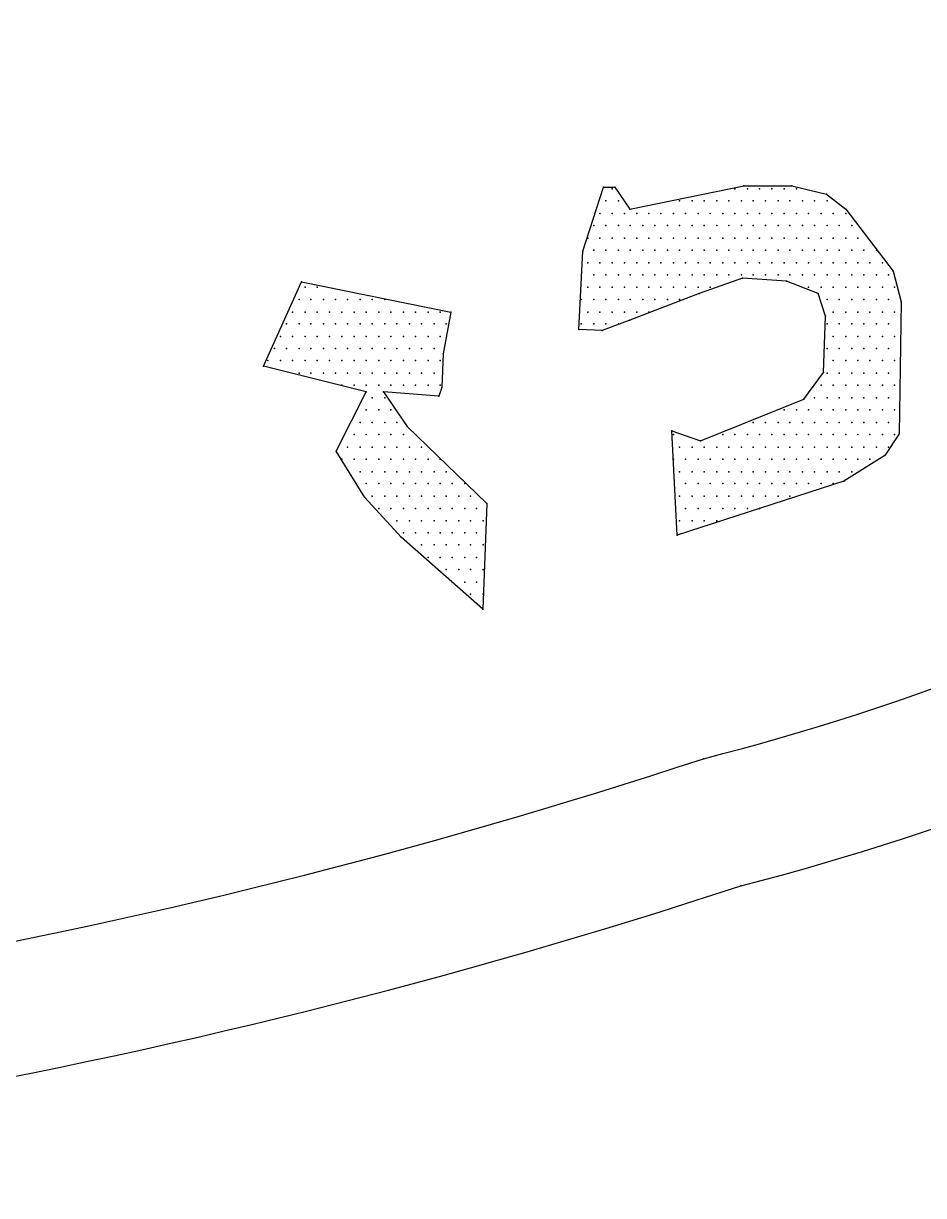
# Model space of a CAD drawing. Extents: x 180421 to 182279, y 668879 to 669787.
# Drawn here: x 180612.69 to 180620.6, y 669594.33 to 669604.64 of the extents above; entities that cross this region are included whole.
import ezdxf

# ---------------------------------------------------------------- set-up
doc = ezdxf.new("R2010")
doc.units = 0
doc.header["$LTSCALE"] = 2.5
doc.header["$MEASUREMENT"] = 0
doc.layers.get('0').update_dxf_attribs({"linetype": 'CONTINUOUS'})
doc.layers.add('KOTERET', color=1, linetype='CONTINUOUS')

# ---------------------------------------------------------------- blocks, each defined once
blk = doc.blocks.new('elipsa')
at = {"layer": 'KOTERET', "color": 1, "linetype": 'Continuous'}
for points in [[(20.368, 15.482, 0.06433), (7.627, 18.997, 0.055067), (-3.695, 19.335, 0.081051), (-17.07, 16.585, 0.05642), (-25.541, 12.204, 0.170965), (-32.054, 4.609, 0.076819), (-33.047, 0.117, 0.118306), (-31.458, -6.729, 0.129737), (-26.38, -12.498, 0.070189), (-16.442, -17.734, 0.047922), (-8.989, -19.629, 0.049022), (1.678, -20.394, 0.072792), (17.281, -17.691, 0.1248), (27.531, -12.086, 0.103709), (33.163, -4.121, 0.036886), (33.574, -2.374, 0.106536), (33.289, 2.751, 0.106243), (28.222, 10.489, 0.106919), (20.368, 15.482)], [(-8.799, -18.483, 0.049045), (1.647, -19.233, 0.072972), (16.953, -16.573, 0.125195), (26.739, -11.236, 0.103069), (32.075, -3.715, 0.035565), (32.429, -2.19, 0.105225), (32.186, 2.392, 0.105504), (27.409, 9.665, 0.107235), (19.946, 14.405, 0.064474), (7.463, 17.846, 0.055181), (-3.626, 18.179, 0.081162), (-16.653, 15.503, 0.05669), (-24.929, 11.217, 0.171614), (-30.972, 4.192, 0.076301), (-31.885, 0.075, 0.117637), (-30.418, -6.206, 0.130118), (-25.715, -11.542, 0.070334), (-16.046, -16.641, 0.047983), (-8.799, -18.483)]]:
    blk.add_lwpolyline(points, format="xyb", dxfattribs=at)
at = {"layer": 'KOTERET', "color": 2, "linetype": 'Continuous'}
for points in [[(16.304, -11.743), (17.307, -11.537)], [(17.307, -11.537), (17.729, -11.537)], [(17.729, -11.537), (18.035, -11.611)], [(15.892, -12.112), (16.072, -11.548)], [(16.072, -11.548), (16.172, -11.548)], [(16.151, -11.564), (16.151, -11.564)], [(16.172, -11.548), (16.304, -11.743)], [(17.228, -11.564), (17.228, -11.564)], [(17.339, -11.564), (17.339, -11.564)], [(17.444, -11.564), (17.444, -11.564)], [(17.555, -11.564), (17.555, -11.564)], [(17.661, -11.564), (17.661, -11.564)], [(17.771, -11.564), (17.771, -11.564)], [(18.035, -11.611), (18.204, -11.743)], [(16.093, -11.669), (16.093, -11.669)], [(16.204, -11.669), (16.204, -11.669)], [(16.742, -11.669), (16.742, -11.669)], [(16.853, -11.669), (16.853, -11.669)], [(16.959, -11.669), (16.959, -11.669)], [(17.069, -11.669), (17.069, -11.669)], [(17.175, -11.669), (17.175, -11.669)], [(17.286, -11.669), (17.286, -11.669)], [(17.391, -11.669), (17.391, -11.669)], [(17.497, -11.669), (17.497, -11.669)], [(17.608, -11.669), (17.608, -11.669)], [(17.713, -11.669), (17.713, -11.669)], [(17.824, -11.669), (17.824, -11.669)], [(17.93, -11.669), (17.93, -11.669)], [(18.041, -11.669), (18.041, -11.669)], [(18.204, -11.743), (18.621, -12.287)], [(16.04, -11.78), (16.04, -11.78)], [(16.151, -11.78), (16.151, -11.78)], [(16.257, -11.78), (16.257, -11.78)], [(16.367, -11.78), (16.367, -11.78)], [(16.473, -11.78), (16.473, -11.78)], [(16.579, -11.78), (16.579, -11.78)], [(16.689, -11.78), (16.689, -11.78)], [(16.795, -11.78), (16.795, -11.78)], [(16.906, -11.78), (16.906, -11.78)], [(17.011, -11.78), (17.011, -11.78)], [(17.122, -11.78), (17.122, -11.78)], [(17.228, -11.78), (17.228, -11.78)], [(17.339, -11.78), (17.339, -11.78)], [(17.444, -11.78), (17.444, -11.78)], [(17.555, -11.78), (17.555, -11.78)], [(17.661, -11.78), (17.661, -11.78)], [(17.771, -11.78), (17.771, -11.78)], [(17.877, -11.78), (17.877, -11.78)], [(17.988, -11.78), (17.988, -11.78)], [(18.093, -11.78), (18.093, -11.78)], [(18.204, -11.78), (18.204, -11.78)], [(15.987, -11.886), (15.987, -11.886)], [(16.093, -11.886), (16.093, -11.886)], [(16.204, -11.886), (16.204, -11.886)], [(16.309, -11.886), (16.309, -11.886)], [(16.42, -11.886), (16.42, -11.886)], [(16.526, -11.886), (16.526, -11.886)], [(16.637, -11.886), (16.637, -11.886)], [(16.742, -11.886), (16.742, -11.886)], [(16.853, -11.886), (16.853, -11.886)], [(16.959, -11.886), (16.959, -11.886)], [(17.069, -11.886), (17.069, -11.886)], [(17.175, -11.886), (17.175, -11.886)], [(17.286, -11.886), (17.286, -11.886)], [(17.391, -11.886), (17.391, -11.886)], [(17.497, -11.886), (17.497, -11.886)], [(17.608, -11.886), (17.608, -11.886)], [(17.713, -11.886), (17.713, -11.886)], [(17.824, -11.886), (17.824, -11.886)], [(17.93, -11.886), (17.93, -11.886)], [(18.041, -11.886), (18.041, -11.886)], [(18.146, -11.886), (18.146, -11.886)], [(18.257, -11.886), (18.257, -11.886)], [(15.935, -11.996), (15.935, -11.996)], [(16.04, -11.996), (16.04, -11.996)], [(16.151, -11.996), (16.151, -11.996)], [(16.257, -11.996), (16.257, -11.996)], [(16.367, -11.996), (16.367, -11.996)], [(16.473, -11.996), (16.473, -11.996)], [(16.579, -11.996), (16.579, -11.996)], [(16.689, -11.996), (16.689, -11.996)], [(16.795, -11.996), (16.795, -11.996)], [(16.906, -11.996), (16.906, -11.996)], [(17.011, -11.996), (17.011, -11.996)], [(17.122, -11.996), (17.122, -11.996)], [(17.228, -11.996), (17.228, -11.996)], [(17.339, -11.996), (17.339, -11.996)], [(17.444, -11.996), (17.444, -11.996)], [(17.555, -11.996), (17.555, -11.996)], [(17.661, -11.996), (17.661, -11.996)], [(17.771, -11.996), (17.771, -11.996)], [(17.877, -11.996), (17.877, -11.996)], [(17.988, -11.996), (17.988, -11.996)], [(18.093, -11.996), (18.093, -11.996)], [(18.204, -11.996), (18.204, -11.996)], [(18.31, -11.996), (18.31, -11.996)], [(15.856, -12.799), (15.892, -12.112)], [(15.987, -12.102), (15.987, -12.102)], [(16.093, -12.102), (16.093, -12.102)], [(16.204, -12.102), (16.204, -12.102)], [(16.309, -12.102), (16.309, -12.102)], [(16.42, -12.102), (16.42, -12.102)], [(16.526, -12.102), (16.526, -12.102)], [(16.637, -12.102), (16.637, -12.102)], [(16.742, -12.102), (16.742, -12.102)], [(16.853, -12.102), (16.853, -12.102)], [(16.959, -12.102), (16.959, -12.102)], [(17.069, -12.102), (17.069, -12.102)], [(17.175, -12.102), (17.175, -12.102)], [(17.286, -12.102), (17.286, -12.102)], [(17.391, -12.102), (17.391, -12.102)], [(17.497, -12.102), (17.497, -12.102)], [(17.608, -12.102), (17.608, -12.102)], [(17.713, -12.102), (17.713, -12.102)], [(17.824, -12.102), (17.824, -12.102)], [(17.93, -12.102), (17.93, -12.102)], [(18.041, -12.102), (18.041, -12.102)], [(18.146, -12.102), (18.146, -12.102)], [(18.257, -12.102), (18.257, -12.102)], [(18.363, -12.102), (18.363, -12.102)], [(18.473, -12.102), (18.473, -12.102)], [(15.935, -12.213), (15.935, -12.213)], [(16.04, -12.213), (16.04, -12.213)], [(16.151, -12.213), (16.151, -12.213)], [(16.257, -12.213), (16.257, -12.213)], [(16.367, -12.213), (16.367, -12.213)], [(16.473, -12.213), (16.473, -12.213)], [(16.579, -12.213), (16.579, -12.213)], [(16.689, -12.213), (16.689, -12.213)], [(16.795, -12.213), (16.795, -12.213)], [(16.906, -12.213), (16.906, -12.213)], [(17.011, -12.213), (17.011, -12.213)], [(17.122, -12.213), (17.122, -12.213)], [(17.228, -12.213), (17.228, -12.213)], [(17.339, -12.213), (17.339, -12.213)], [(17.444, -12.213), (17.444, -12.213)], [(17.555, -12.213), (17.555, -12.213)], [(17.661, -12.213), (17.661, -12.213)], [(17.771, -12.213), (17.771, -12.213)], [(17.877, -12.213), (17.877, -12.213)], [(17.988, -12.213), (17.988, -12.213)], [(18.093, -12.213), (18.093, -12.213)], [(18.204, -12.213), (18.204, -12.213)], [(18.31, -12.213), (18.31, -12.213)], [(18.415, -12.213), (18.415, -12.213)], [(18.526, -12.213), (18.526, -12.213)], [(15.987, -12.318), (15.987, -12.318)], [(16.093, -12.318), (16.093, -12.318)], [(16.204, -12.318), (16.204, -12.318)], [(16.309, -12.318), (16.309, -12.318)], [(16.42, -12.318), (16.42, -12.318)], [(16.526, -12.318), (16.526, -12.318)], [(16.637, -12.318), (16.637, -12.318)], [(16.742, -12.318), (16.742, -12.318)], [(16.853, -12.318), (16.853, -12.318)], [(17.296, -12.35), (16.916, -12.482)], [(16.959, -12.318), (16.959, -12.318)], [(17.069, -12.318), (17.069, -12.318)], [(17.175, -12.318), (17.175, -12.318)], [(17.286, -12.318), (17.286, -12.318)], [(17.682, -12.376), (17.296, -12.35)], [(17.391, -12.318), (17.391, -12.318)], [(17.497, -12.318), (17.497, -12.318)], [(17.608, -12.318), (17.608, -12.318)], [(17.713, -12.318), (17.713, -12.318)], [(17.824, -12.318), (17.824, -12.318)], [(17.93, -12.318), (17.93, -12.318)], [(18.041, -12.318), (18.041, -12.318)], [(18.146, -12.318), (18.146, -12.318)], [(18.257, -12.318), (18.257, -12.318)], [(18.363, -12.318), (18.363, -12.318)], [(18.473, -12.318), (18.473, -12.318)], [(18.579, -12.318), (18.579, -12.318)], [(18.621, -12.287), (18.69, -12.556)], [(13.084, -13.121), (13.417, -12.382)], [(13.417, -12.382), (14.731, -12.646)], [(13.449, -12.429), (13.449, -12.429)], [(13.554, -12.429), (13.554, -12.429)], [(15.935, -12.429), (15.935, -12.429)], [(16.04, -12.429), (16.04, -12.429)], [(16.151, -12.429), (16.151, -12.429)], [(16.257, -12.429), (16.257, -12.429)], [(16.367, -12.429), (16.367, -12.429)], [(16.473, -12.429), (16.473, -12.429)], [(16.579, -12.429), (16.579, -12.429)], [(16.689, -12.429), (16.689, -12.429)], [(16.795, -12.429), (16.795, -12.429)], [(16.906, -12.429), (16.906, -12.429)], [(17.011, -12.429), (17.011, -12.429)], [(17.961, -12.482), (17.682, -12.376)], [(17.877, -12.429), (17.877, -12.429)], [(17.988, -12.429), (17.988, -12.429)], [(18.093, -12.429), (18.093, -12.429)], [(18.204, -12.429), (18.204, -12.429)], [(18.31, -12.429), (18.31, -12.429)], [(18.415, -12.429), (18.415, -12.429)], [(18.526, -12.429), (18.526, -12.429)], [(18.632, -12.429), (18.632, -12.429)], [(13.396, -12.535), (13.396, -12.535)], [(13.501, -12.535), (13.501, -12.535)], [(13.612, -12.535), (13.612, -12.535)], [(13.718, -12.535), (13.718, -12.535)], [(13.823, -12.535), (13.823, -12.535)], [(13.934, -12.535), (13.934, -12.535)], [(14.04, -12.535), (14.04, -12.535)], [(14.151, -12.535), (14.151, -12.535)], [(15.877, -12.535), (15.877, -12.535)], [(15.987, -12.535), (15.987, -12.535)], [(16.093, -12.535), (16.093, -12.535)], [(16.204, -12.535), (16.204, -12.535)], [(16.916, -12.482), (16.304, -12.719)], [(16.309, -12.535), (16.309, -12.535)], [(16.42, -12.535), (16.42, -12.535)], [(16.526, -12.535), (16.526, -12.535)], [(16.637, -12.535), (16.637, -12.535)], [(16.742, -12.535), (16.742, -12.535)], [(18.025, -12.683), (17.961, -12.482)], [(18.041, -12.535), (18.041, -12.535)], [(18.146, -12.535), (18.146, -12.535)], [(18.257, -12.535), (18.257, -12.535)], [(18.363, -12.535), (18.363, -12.535)], [(18.473, -12.535), (18.473, -12.535)], [(18.579, -12.535), (18.579, -12.535)], [(18.69, -12.556), (18.674, -13.717)], [(13.338, -12.646), (13.338, -12.646)], [(13.449, -12.646), (13.449, -12.646)], [(13.554, -12.646), (13.554, -12.646)], [(13.665, -12.646), (13.665, -12.646)], [(13.771, -12.646), (13.771, -12.646)], [(13.881, -12.646), (13.881, -12.646)], [(13.987, -12.646), (13.987, -12.646)], [(14.098, -12.646), (14.098, -12.646)], [(14.203, -12.646), (14.203, -12.646)], [(14.314, -12.646), (14.314, -12.646)], [(14.42, -12.646), (14.42, -12.646)], [(14.531, -12.646), (14.531, -12.646)], [(14.636, -12.646), (14.636, -12.646)], [(14.731, -12.646), (14.663, -13.015)], [(15.935, -12.646), (15.935, -12.646)], [(16.04, -12.646), (16.04, -12.646)], [(16.151, -12.646), (16.151, -12.646)], [(16.257, -12.646), (16.257, -12.646)], [(16.367, -12.646), (16.367, -12.646)], [(16.473, -12.646), (16.473, -12.646)], [(18.093, -12.646), (18.093, -12.646)], [(18.204, -12.646), (18.204, -12.646)], [(18.31, -12.646), (18.31, -12.646)], [(18.415, -12.646), (18.415, -12.646)], [(18.526, -12.646), (18.526, -12.646)], [(18.632, -12.646), (18.632, -12.646)], [(13.285, -12.751), (13.285, -12.751)], [(13.396, -12.751), (13.396, -12.751)], [(13.501, -12.751), (13.501, -12.751)], [(13.612, -12.751), (13.612, -12.751)], [(13.718, -12.751), (13.718, -12.751)], [(13.823, -12.751), (13.823, -12.751)], [(13.934, -12.751), (13.934, -12.751)], [(14.04, -12.751), (14.04, -12.751)], [(14.151, -12.751), (14.151, -12.751)], [(14.256, -12.751), (14.256, -12.751)], [(14.367, -12.751), (14.367, -12.751)], [(14.473, -12.751), (14.473, -12.751)], [(14.583, -12.751), (14.583, -12.751)], [(14.689, -12.751), (14.689, -12.751)], [(15.877, -12.751), (15.877, -12.751)], [(15.987, -12.751), (15.987, -12.751)], [(16.304, -12.719), (16.061, -12.809)], [(16.093, -12.751), (16.093, -12.751)], [(16.204, -12.751), (16.204, -12.751)], [(18.009, -13.179), (18.025, -12.683)], [(18.041, -12.751), (18.041, -12.751)], [(18.146, -12.751), (18.146, -12.751)], [(18.257, -12.751), (18.257, -12.751)], [(18.363, -12.751), (18.363, -12.751)], [(18.473, -12.751), (18.473, -12.751)], [(18.579, -12.751), (18.579, -12.751)], [(13.232, -12.862), (13.232, -12.862)], [(13.338, -12.862), (13.338, -12.862)], [(13.449, -12.862), (13.449, -12.862)], [(13.554, -12.862), (13.554, -12.862)], [(13.665, -12.862), (13.665, -12.862)], [(13.771, -12.862), (13.771, -12.862)], [(13.881, -12.862), (13.881, -12.862)], [(13.987, -12.862), (13.987, -12.862)], [(14.098, -12.862), (14.098, -12.862)], [(14.203, -12.862), (14.203, -12.862)], [(14.314, -12.862), (14.314, -12.862)], [(14.42, -12.862), (14.42, -12.862)], [(14.531, -12.862), (14.531, -12.862)], [(14.636, -12.862), (14.636, -12.862)], [(16.061, -12.809), (15.856, -12.799)], [(18.093, -12.862), (18.093, -12.862)], [(18.204, -12.862), (18.204, -12.862)], [(18.31, -12.862), (18.31, -12.862)], [(18.415, -12.862), (18.415, -12.862)], [(18.526, -12.862), (18.526, -12.862)], [(18.632, -12.862), (18.632, -12.862)], [(13.179, -12.968), (13.179, -12.968)], [(13.285, -12.968), (13.285, -12.968)], [(13.396, -12.968), (13.396, -12.968)], [(13.501, -12.968), (13.501, -12.968)], [(13.612, -12.968), (13.612, -12.968)], [(13.718, -12.968), (13.718, -12.968)], [(13.823, -12.968), (13.823, -12.968)], [(13.934, -12.968), (13.934, -12.968)], [(14.04, -12.968), (14.04, -12.968)], [(14.151, -12.968), (14.151, -12.968)], [(14.256, -12.968), (14.256, -12.968)], [(14.367, -12.968), (14.367, -12.968)], [(14.473, -12.968), (14.473, -12.968)], [(14.583, -12.968), (14.583, -12.968)], [(18.041, -12.968), (18.041, -12.968)], [(18.146, -12.968), (18.146, -12.968)], [(18.257, -12.968), (18.257, -12.968)], [(18.363, -12.968), (18.363, -12.968)], [(18.473, -12.968), (18.473, -12.968)], [(18.579, -12.968), (18.579, -12.968)], [(13.121, -13.073), (13.121, -13.073)], [(13.232, -13.073), (13.232, -13.073)], [(13.338, -13.073), (13.338, -13.073)], [(13.449, -13.073), (13.449, -13.073)], [(13.554, -13.073), (13.554, -13.073)], [(13.665, -13.073), (13.665, -13.073)], [(13.771, -13.073), (13.771, -13.073)], [(13.881, -13.073), (13.881, -13.073)], [(13.987, -13.073), (13.987, -13.073)], [(14.098, -13.073), (14.098, -13.073)], [(14.203, -13.073), (14.203, -13.073)], [(14.314, -13.073), (14.314, -13.073)], [(14.42, -13.073), (14.42, -13.073)], [(14.531, -13.073), (14.531, -13.073)], [(14.636, -13.073), (14.636, -13.073)], [(14.663, -13.015), (14.652, -13.311)], [(18.093, -13.073), (18.093, -13.073)], [(18.204, -13.073), (18.204, -13.073)], [(18.31, -13.073), (18.31, -13.073)], [(18.415, -13.073), (18.415, -13.073)], [(18.526, -13.073), (18.526, -13.073)], [(18.632, -13.073), (18.632, -13.073)], [(13.987, -13.348), (13.084, -13.121)], [(13.396, -13.184), (13.396, -13.184)], [(13.501, -13.184), (13.501, -13.184)], [(13.612, -13.184), (13.612, -13.184)], [(13.718, -13.184), (13.718, -13.184)], [(13.823, -13.184), (13.823, -13.184)], [(13.934, -13.184), (13.934, -13.184)], [(14.04, -13.184), (14.04, -13.184)], [(14.151, -13.184), (14.151, -13.184)], [(14.256, -13.184), (14.256, -13.184)], [(14.367, -13.184), (14.367, -13.184)], [(14.473, -13.184), (14.473, -13.184)], [(14.583, -13.184), (14.583, -13.184)], [(17.835, -13.411), (18.009, -13.179)], [(18.041, -13.184), (18.041, -13.184)], [(18.146, -13.184), (18.146, -13.184)], [(18.257, -13.184), (18.257, -13.184)], [(18.363, -13.184), (18.363, -13.184)], [(18.473, -13.184), (18.473, -13.184)], [(18.579, -13.184), (18.579, -13.184)], [(13.771, -13.29), (13.771, -13.29)], [(13.881, -13.29), (13.881, -13.29)], [(13.987, -13.29), (13.987, -13.29)], [(14.098, -13.29), (14.098, -13.29)], [(14.203, -13.29), (14.203, -13.29)], [(14.314, -13.29), (14.314, -13.29)], [(14.42, -13.29), (14.42, -13.29)], [(14.531, -13.29), (14.531, -13.29)], [(14.636, -13.29), (14.636, -13.29)], [(17.988, -13.29), (17.988, -13.29)], [(18.093, -13.29), (18.093, -13.29)], [(18.204, -13.29), (18.204, -13.29)], [(18.31, -13.29), (18.31, -13.29)], [(18.415, -13.29), (18.415, -13.29)], [(18.526, -13.29), (18.526, -13.29)], [(18.632, -13.29), (18.632, -13.29)], [(13.723, -13.87), (13.987, -13.348)], [(14.14, -13.348), (14.346, -13.654)], [(14.626, -13.385), (14.14, -13.348)], [(14.652, -13.311), (14.626, -13.385)], [(14.04, -13.4), (14.04, -13.4)], [(14.151, -13.4), (14.151, -13.4)], [(16.927, -13.78), (17.835, -13.411)], [(17.93, -13.4), (17.93, -13.4)], [(18.041, -13.4), (18.041, -13.4)], [(18.146, -13.4), (18.146, -13.4)], [(18.257, -13.4), (18.257, -13.4)], [(18.363, -13.4), (18.363, -13.4)], [(18.473, -13.4), (18.473, -13.4)], [(18.579, -13.4), (18.579, -13.4)], [(13.987, -13.506), (13.987, -13.506)], [(14.098, -13.506), (14.098, -13.506)], [(14.203, -13.506), (14.203, -13.506)], [(17.661, -13.506), (17.661, -13.506)], [(17.771, -13.506), (17.771, -13.506)], [(17.877, -13.506), (17.877, -13.506)], [(17.988, -13.506), (17.988, -13.506)], [(18.093, -13.506), (18.093, -13.506)], [(18.204, -13.506), (18.204, -13.506)], [(18.31, -13.506), (18.31, -13.506)], [(18.415, -13.506), (18.415, -13.506)], [(18.526, -13.506), (18.526, -13.506)], [(18.632, -13.506), (18.632, -13.506)], [(13.934, -13.617), (13.934, -13.617)], [(14.04, -13.617), (14.04, -13.617)], [(14.151, -13.617), (14.151, -13.617)], [(14.256, -13.617), (14.256, -13.617)], [(14.346, -13.654), (15.048, -14.329)], [(16.674, -13.691), (16.927, -13.78)], [(16.721, -14.609), (16.674, -13.691)], [(17.391, -13.617), (17.391, -13.617)], [(17.497, -13.617), (17.497, -13.617)], [(17.608, -13.617), (17.608, -13.617)], [(17.713, -13.617), (17.713, -13.617)], [(17.824, -13.617), (17.824, -13.617)], [(17.93, -13.617), (17.93, -13.617)], [(18.041, -13.617), (18.041, -13.617)], [(18.146, -13.617), (18.146, -13.617)], [(18.257, -13.617), (18.257, -13.617)], [(18.363, -13.617), (18.363, -13.617)], [(18.473, -13.617), (18.473, -13.617)], [(18.579, -13.617), (18.579, -13.617)], [(13.881, -13.722), (13.881, -13.722)], [(13.987, -13.722), (13.987, -13.722)], [(14.098, -13.722), (14.098, -13.722)], [(14.203, -13.722), (14.203, -13.722)], [(14.314, -13.722), (14.314, -13.722)], [(16.689, -13.722), (16.689, -13.722)], [(17.122, -13.722), (17.122, -13.722)], [(17.228, -13.722), (17.228, -13.722)], [(17.339, -13.722), (17.339, -13.722)], [(17.444, -13.722), (17.444, -13.722)], [(17.555, -13.722), (17.555, -13.722)], [(17.661, -13.722), (17.661, -13.722)], [(17.771, -13.722), (17.771, -13.722)], [(17.877, -13.722), (17.877, -13.722)], [(17.988, -13.722), (17.988, -13.722)], [(18.093, -13.722), (18.093, -13.722)], [(18.204, -13.722), (18.204, -13.722)], [(18.31, -13.722), (18.31, -13.722)], [(18.415, -13.722), (18.415, -13.722)], [(18.526, -13.722), (18.526, -13.722)], [(18.674, -13.717), (18.547, -13.907)], [(18.632, -13.722), (18.632, -13.722)], [(13.976, -14.277), (13.723, -13.87)], [(13.823, -13.833), (13.823, -13.833)], [(13.934, -13.833), (13.934, -13.833)], [(14.04, -13.833), (14.04, -13.833)], [(14.151, -13.833), (14.151, -13.833)], [(14.256, -13.833), (14.256, -13.833)], [(14.367, -13.833), (14.367, -13.833)], [(14.473, -13.833), (14.473, -13.833)], [(16.742, -13.833), (16.742, -13.833)], [(16.853, -13.833), (16.853, -13.833)], [(16.959, -13.833), (16.959, -13.833)], [(17.069, -13.833), (17.069, -13.833)], [(17.175, -13.833), (17.175, -13.833)], [(17.286, -13.833), (17.286, -13.833)], [(17.391, -13.833), (17.391, -13.833)], [(17.497, -13.833), (17.497, -13.833)], [(17.608, -13.833), (17.608, -13.833)], [(17.713, -13.833), (17.713, -13.833)], [(17.824, -13.833), (17.824, -13.833)], [(17.93, -13.833), (17.93, -13.833)], [(18.041, -13.833), (18.041, -13.833)], [(18.146, -13.833), (18.146, -13.833)], [(18.547, -13.907), (18.188, -14.134)], [(18.257, -13.833), (18.257, -13.833)], [(18.363, -13.833), (18.363, -13.833)], [(18.473, -13.833), (18.473, -13.833)], [(18.579, -13.833), (18.579, -13.833)], [(13.771, -13.939), (13.771, -13.939)], [(13.881, -13.939), (13.881, -13.939)], [(13.987, -13.939), (13.987, -13.939)], [(14.098, -13.939), (14.098, -13.939)], [(14.203, -13.939), (14.203, -13.939)], [(14.314, -13.939), (14.314, -13.939)], [(14.42, -13.939), (14.42, -13.939)], [(14.531, -13.939), (14.531, -13.939)], [(14.636, -13.939), (14.636, -13.939)], [(16.689, -13.939), (16.689, -13.939)], [(16.795, -13.939), (16.795, -13.939)], [(16.906, -13.939), (16.906, -13.939)], [(17.011, -13.939), (17.011, -13.939)], [(17.122, -13.939), (17.122, -13.939)], [(17.228, -13.939), (17.228, -13.939)], [(17.339, -13.939), (17.339, -13.939)], [(17.444, -13.939), (17.444, -13.939)], [(17.555, -13.939), (17.555, -13.939)], [(17.661, -13.939), (17.661, -13.939)], [(17.771, -13.939), (17.771, -13.939)], [(17.877, -13.939), (17.877, -13.939)], [(17.988, -13.939), (17.988, -13.939)], [(18.093, -13.939), (18.093, -13.939)], [(18.204, -13.939), (18.204, -13.939)], [(18.31, -13.939), (18.31, -13.939)], [(18.415, -13.939), (18.415, -13.939)], [(13.934, -14.05), (13.934, -14.05)], [(14.04, -14.05), (14.04, -14.05)], [(14.151, -14.05), (14.151, -14.05)], [(14.256, -14.05), (14.256, -14.05)], [(14.367, -14.05), (14.367, -14.05)], [(14.473, -14.05), (14.473, -14.05)], [(14.583, -14.05), (14.583, -14.05)], [(14.689, -14.05), (14.689, -14.05)], [(16.742, -14.05), (16.742, -14.05)], [(16.853, -14.05), (16.853, -14.05)], [(16.959, -14.05), (16.959, -14.05)], [(17.069, -14.05), (17.069, -14.05)], [(17.175, -14.05), (17.175, -14.05)], [(17.286, -14.05), (17.286, -14.05)], [(17.391, -14.05), (17.391, -14.05)], [(17.497, -14.05), (17.497, -14.05)], [(17.608, -14.05), (17.608, -14.05)], [(17.713, -14.05), (17.713, -14.05)], [(17.824, -14.05), (17.824, -14.05)], [(17.93, -14.05), (17.93, -14.05)], [(18.041, -14.05), (18.041, -14.05)], [(18.146, -14.05), (18.146, -14.05)], [(18.257, -14.05), (18.257, -14.05)], [(13.987, -14.155), (13.987, -14.155)], [(14.098, -14.155), (14.098, -14.155)], [(14.203, -14.155), (14.203, -14.155)], [(14.314, -14.155), (14.314, -14.155)], [(14.42, -14.155), (14.42, -14.155)], [(14.531, -14.155), (14.531, -14.155)], [(14.636, -14.155), (14.636, -14.155)], [(14.742, -14.155), (14.742, -14.155)], [(14.853, -14.155), (14.853, -14.155)], [(18.188, -14.134), (16.721, -14.609)], [(16.795, -14.155), (16.795, -14.155)], [(16.906, -14.155), (16.906, -14.155)], [(17.011, -14.155), (17.011, -14.155)], [(17.122, -14.155), (17.122, -14.155)], [(17.228, -14.155), (17.228, -14.155)], [(17.339, -14.155), (17.339, -14.155)], [(17.444, -14.155), (17.444, -14.155)], [(17.555, -14.155), (17.555, -14.155)], [(17.661, -14.155), (17.661, -14.155)], [(17.771, -14.155), (17.771, -14.155)], [(17.877, -14.155), (17.877, -14.155)], [(17.988, -14.155), (17.988, -14.155)], [(18.093, -14.155), (18.093, -14.155)], [(14.293, -14.625), (13.976, -14.277)], [(14.04, -14.266), (14.04, -14.266)], [(14.151, -14.266), (14.151, -14.266)], [(14.256, -14.266), (14.256, -14.266)], [(14.367, -14.266), (14.367, -14.266)], [(14.473, -14.266), (14.473, -14.266)], [(14.583, -14.266), (14.583, -14.266)], [(14.689, -14.266), (14.689, -14.266)], [(14.8, -14.266), (14.8, -14.266)], [(14.905, -14.266), (14.905, -14.266)], [(16.742, -14.266), (16.742, -14.266)], [(16.853, -14.266), (16.853, -14.266)], [(16.959, -14.266), (16.959, -14.266)], [(17.069, -14.266), (17.069, -14.266)], [(17.175, -14.266), (17.175, -14.266)], [(17.286, -14.266), (17.286, -14.266)], [(17.391, -14.266), (17.391, -14.266)], [(17.497, -14.266), (17.497, -14.266)], [(17.608, -14.266), (17.608, -14.266)], [(17.713, -14.266), (17.713, -14.266)], [(14.098, -14.372), (14.098, -14.372)], [(14.203, -14.372), (14.203, -14.372)], [(14.314, -14.372), (14.314, -14.372)], [(14.42, -14.372), (14.42, -14.372)], [(14.531, -14.372), (14.531, -14.372)], [(14.636, -14.372), (14.636, -14.372)], [(14.742, -14.372), (14.742, -14.372)], [(14.853, -14.372), (14.853, -14.372)], [(14.958, -14.372), (14.958, -14.372)], [(15.048, -14.329), (15.011, -15.258)], [(16.795, -14.372), (16.795, -14.372)], [(16.906, -14.372), (16.906, -14.372)], [(17.011, -14.372), (17.011, -14.372)], [(17.122, -14.372), (17.122, -14.372)], [(17.228, -14.372), (17.228, -14.372)], [(17.339, -14.372), (17.339, -14.372)], [(17.444, -14.372), (17.444, -14.372)], [(14.256, -14.482), (14.256, -14.482)], [(14.367, -14.482), (14.367, -14.482)], [(14.473, -14.482), (14.473, -14.482)], [(14.583, -14.482), (14.583, -14.482)], [(14.689, -14.482), (14.689, -14.482)], [(14.8, -14.482), (14.8, -14.482)], [(14.905, -14.482), (14.905, -14.482)], [(15.016, -14.482), (15.016, -14.482)], [(16.742, -14.482), (16.742, -14.482)], [(16.853, -14.482), (16.853, -14.482)], [(16.959, -14.482), (16.959, -14.482)], [(17.069, -14.482), (17.069, -14.482)], [(15.011, -15.258), (14.293, -14.625)], [(14.314, -14.588), (14.314, -14.588)], [(14.42, -14.588), (14.42, -14.588)], [(14.531, -14.588), (14.531, -14.588)], [(14.636, -14.588), (14.636, -14.588)], [(14.742, -14.588), (14.742, -14.588)], [(14.853, -14.588), (14.853, -14.588)], [(14.958, -14.588), (14.958, -14.588)], [(14.473, -14.694), (14.473, -14.694)], [(14.583, -14.694), (14.583, -14.694)], [(14.689, -14.694), (14.689, -14.694)], [(14.8, -14.694), (14.8, -14.694)], [(14.905, -14.694), (14.905, -14.694)], [(15.016, -14.694), (15.016, -14.694)], [(14.531, -14.804), (14.531, -14.804)], [(14.636, -14.804), (14.636, -14.804)], [(14.742, -14.804), (14.742, -14.804)], [(14.853, -14.804), (14.853, -14.804)], [(14.958, -14.804), (14.958, -14.804)], [(14.689, -14.91), (14.689, -14.91)], [(14.8, -14.91), (14.8, -14.91)], [(14.905, -14.91), (14.905, -14.91)], [(15.016, -14.91), (15.016, -14.91)], [(14.742, -15.021), (14.742, -15.021)], [(14.853, -15.021), (14.853, -15.021)], [(14.958, -15.021), (14.958, -15.021)], [(14.905, -15.126), (14.905, -15.126)], [(15.016, -15.126), (15.016, -15.126)]]:
    blk.add_lwpolyline(points, dxfattribs=at)
at = {"layer": 'KOTERET', "color": 1}
for p in [(17.307, -11.537), (17.307, -11.537), (17.729, -11.537), (17.729, -11.537), (16.072, -11.548), (16.072, -11.548), (16.151, -11.564), (16.151, -11.564), (16.172, -11.548), (16.172, -11.548), (17.228, -11.564), (17.228, -11.564), (17.339, -11.564), (17.339, -11.564), (17.444, -11.564), (17.444, -11.564), (17.555, -11.564), (17.555, -11.564), (17.661, -11.564), (17.661, -11.564), (17.771, -11.564), (17.771, -11.564), (18.035, -11.611), (18.035, -11.611), (16.093, -11.669), (16.093, -11.669), (16.204, -11.669), (16.204, -11.669), (16.304, -11.743), (16.304, -11.743), (16.742, -11.669), (16.742, -11.669), (16.853, -11.669), (16.853, -11.669), (16.959, -11.669), (16.959, -11.669), (17.069, -11.669), (17.069, -11.669), (17.175, -11.669), (17.175, -11.669), (17.286, -11.669), (17.286, -11.669), (17.391, -11.669), (17.391, -11.669), (17.497, -11.669), (17.497, -11.669), (17.608, -11.669), (17.608, -11.669), (17.713, -11.669), (17.713, -11.669), (17.824, -11.669), (17.824, -11.669), (17.93, -11.669), (17.93, -11.669), (18.041, -11.669), (18.041, -11.669), (18.204, -11.743), (18.204, -11.743), (16.04, -11.78), (16.04, -11.78), (16.151, -11.78), (16.151, -11.78), (16.257, -11.78), (16.257, -11.78), (16.367, -11.78), (16.367, -11.78), (16.473, -11.78), (16.473, -11.78), (16.579, -11.78), (16.579, -11.78), (16.689, -11.78), (16.689, -11.78), (16.795, -11.78), (16.795, -11.78), (16.906, -11.78), (16.906, -11.78), (17.011, -11.78), (17.011, -11.78), (17.122, -11.78), (17.122, -11.78), (17.228, -11.78), (17.228, -11.78), (17.339, -11.78), (17.339, -11.78), (17.444, -11.78), (17.444, -11.78), (17.555, -11.78), (17.555, -11.78), (17.661, -11.78), (17.661, -11.78), (17.771, -11.78), (17.771, -11.78), (17.877, -11.78), (17.877, -11.78), (17.988, -11.78), (17.988, -11.78), (18.093, -11.78), (18.093, -11.78), (18.204, -11.78), (18.204, -11.78), (15.987, -11.886), (15.987, -11.886), (16.093, -11.886), (16.093, -11.886), (16.204, -11.886), (16.204, -11.886), (16.309, -11.886), (16.309, -11.886), (16.42, -11.886), (16.42, -11.886), (16.526, -11.886), (16.526, -11.886), (16.637, -11.886), (16.637, -11.886), (16.742, -11.886), (16.742, -11.886), (16.853, -11.886), (16.853, -11.886), (16.959, -11.886), (16.959, -11.886), (17.069, -11.886), (17.069, -11.886), (17.175, -11.886), (17.175, -11.886), (17.286, -11.886), (17.286, -11.886), (17.391, -11.886), (17.391, -11.886), (17.497, -11.886), (17.497, -11.886), (17.608, -11.886), (17.608, -11.886), (17.713, -11.886), (17.713, -11.886), (17.824, -11.886), (17.824, -11.886), (17.93, -11.886), (17.93, -11.886), (18.041, -11.886), (18.041, -11.886), (18.146, -11.886), (18.146, -11.886), (18.257, -11.886), (18.257, -11.886), (15.935, -11.996), (15.935, -11.996), (16.04, -11.996), (16.04, -11.996), (16.151, -11.996), (16.151, -11.996), (16.257, -11.996), (16.257, -11.996), (16.367, -11.996), (16.367, -11.996), (16.473, -11.996), (16.473, -11.996), (16.579, -11.996), (16.579, -11.996), (16.689, -11.996), (16.689, -11.996), (16.795, -11.996), (16.795, -11.996), (16.906, -11.996), (16.906, -11.996), (17.011, -11.996), (17.011, -11.996), (17.122, -11.996), (17.122, -11.996), (17.228, -11.996), (17.228, -11.996), (17.339, -11.996), (17.339, -11.996), (17.444, -11.996), (17.444, -11.996), (17.555, -11.996), (17.555, -11.996), (17.661, -11.996), (17.661, -11.996), (17.771, -11.996), (17.771, -11.996), (17.877, -11.996), (17.877, -11.996), (17.988, -11.996), (17.988, -11.996), (18.093, -11.996), (18.093, -11.996), (18.204, -11.996), (18.204, -11.996), (18.31, -11.996), (18.31, -11.996), (15.892, -12.112), (15.892, -12.112), (15.987, -12.102), (15.987, -12.102), (16.093, -12.102), (16.093, -12.102), (16.204, -12.102), (16.204, -12.102), (16.309, -12.102), (16.309, -12.102), (16.42, -12.102), (16.42, -12.102), (16.526, -12.102), (16.526, -12.102), (16.637, -12.102), (16.637, -12.102), (16.742, -12.102), (16.742, -12.102), (16.853, -12.102), (16.853, -12.102), (16.959, -12.102), (16.959, -12.102), (17.069, -12.102), (17.069, -12.102), (17.175, -12.102), (17.175, -12.102), (17.286, -12.102), (17.286, -12.102), (17.391, -12.102), (17.391, -12.102), (17.497, -12.102), (17.497, -12.102), (17.608, -12.102), (17.608, -12.102), (17.713, -12.102), (17.713, -12.102), (17.824, -12.102), (17.824, -12.102), (17.93, -12.102), (17.93, -12.102), (18.041, -12.102), (18.041, -12.102), (18.146, -12.102), (18.146, -12.102), (18.257, -12.102), (18.257, -12.102), (18.363, -12.102), (18.363, -12.102), (18.473, -12.102), (18.473, -12.102), (15.935, -12.213), (15.935, -12.213), (16.04, -12.213), (16.04, -12.213), (16.151, -12.213), (16.151, -12.213), (16.257, -12.213), (16.257, -12.213), (16.367, -12.213), (16.367, -12.213), (16.473, -12.213), (16.473, -12.213), (16.579, -12.213), (16.579, -12.213), (16.689, -12.213), (16.689, -12.213), (16.795, -12.213), (16.795, -12.213), (16.906, -12.213), (16.906, -12.213), (17.011, -12.213), (17.011, -12.213), (17.122, -12.213), (17.122, -12.213), (17.228, -12.213), (17.228, -12.213), (17.339, -12.213), (17.339, -12.213), (17.444, -12.213), (17.444, -12.213), (17.555, -12.213), (17.555, -12.213), (17.661, -12.213), (17.661, -12.213), (17.771, -12.213), (17.771, -12.213), (17.877, -12.213), (17.877, -12.213), (17.988, -12.213), (17.988, -12.213), (18.093, -12.213), (18.093, -12.213), (18.204, -12.213), (18.204, -12.213), (18.31, -12.213), (18.31, -12.213), (18.415, -12.213), (18.415, -12.213), (18.526, -12.213), (18.526, -12.213), (15.987, -12.318), (15.987, -12.318), (16.093, -12.318), (16.093, -12.318), (16.204, -12.318), (16.204, -12.318), (16.309, -12.318), (16.309, -12.318), (16.42, -12.318), (16.42, -12.318), (16.526, -12.318), (16.526, -12.318), (16.637, -12.318), (16.637, -12.318), (16.742, -12.318), (16.742, -12.318), (16.853, -12.318), (16.853, -12.318), (16.959, -12.318), (16.959, -12.318), (17.069, -12.318), (17.069, -12.318), (17.175, -12.318), (17.175, -12.318), (17.286, -12.318), (17.286, -12.318), (17.296, -12.35), (17.296, -12.35), (17.391, -12.318), (17.391, -12.318), (17.497, -12.318), (17.497, -12.318), (17.608, -12.318), (17.608, -12.318), (17.713, -12.318), (17.713, -12.318), (17.824, -12.318), (17.824, -12.318), (17.93, -12.318), (17.93, -12.318), (18.041, -12.318), (18.041, -12.318), (18.146, -12.318), (18.146, -12.318), (18.257, -12.318), (18.257, -12.318), (18.363, -12.318), (18.363, -12.318), (18.473, -12.318), (18.473, -12.318), (18.579, -12.318), (18.579, -12.318), (18.621, -12.287), (18.621, -12.287), (13.417, -12.382), (13.417, -12.382), (13.449, -12.429), (13.449, -12.429), (13.554, -12.429), (13.554, -12.429), (15.935, -12.429), (15.935, -12.429), (16.04, -12.429), (16.04, -12.429), (16.151, -12.429), (16.151, -12.429), (16.257, -12.429), (16.257, -12.429), (16.367, -12.429), (16.367, -12.429), (16.473, -12.429), (16.473, -12.429), (16.579, -12.429), (16.579, -12.429), (16.689, -12.429), (16.689, -12.429), (16.795, -12.429), (16.795, -12.429), (16.906, -12.429), (16.906, -12.429), (17.011, -12.429), (17.011, -12.429), (17.682, -12.376), (17.682, -12.376), (17.877, -12.429), (17.877, -12.429), (17.988, -12.429), (17.988, -12.429), (18.093, -12.429), (18.093, -12.429), (18.204, -12.429), (18.204, -12.429), (18.31, -12.429), (18.31, -12.429), (18.415, -12.429), (18.415, -12.429), (18.526, -12.429), (18.526, -12.429), (18.632, -12.429), (18.632, -12.429), (13.396, -12.535), (13.396, -12.535), (13.501, -12.535), (13.501, -12.535), (13.612, -12.535), (13.612, -12.535), (13.718, -12.535), (13.718, -12.535), (13.823, -12.535), (13.823, -12.535), (13.934, -12.535), (13.934, -12.535), (14.04, -12.535), (14.04, -12.535), (14.151, -12.535), (14.151, -12.535), (15.877, -12.535), (15.877, -12.535), (15.987, -12.535), (15.987, -12.535), (16.093, -12.535), (16.093, -12.535), (16.204, -12.535), (16.204, -12.535), (16.309, -12.535), (16.309, -12.535), (16.42, -12.535), (16.42, -12.535), (16.526, -12.535), (16.526, -12.535), (16.637, -12.535), (16.637, -12.535), (16.742, -12.535), (16.742, -12.535), (16.916, -12.482), (16.916, -12.482), (17.961, -12.482), (17.961, -12.482), (18.041, -12.535), (18.041, -12.535), (18.146, -12.535), (18.146, -12.535), (18.257, -12.535), (18.257, -12.535), (18.363, -12.535), (18.363, -12.535), (18.473, -12.535), (18.473, -12.535), (18.579, -12.535), (18.579, -12.535), (18.69, -12.556), (18.69, -12.556), (13.338, -12.646), (13.338, -12.646), (13.449, -12.646), (13.449, -12.646), (13.554, -12.646), (13.554, -12.646), (13.665, -12.646), (13.665, -12.646), (13.771, -12.646), (13.771, -12.646), (13.881, -12.646), (13.881, -12.646), (13.987, -12.646), (13.987, -12.646), (14.098, -12.646), (14.098, -12.646), (14.203, -12.646), (14.203, -12.646), (14.314, -12.646), (14.314, -12.646), (14.42, -12.646), (14.42, -12.646), (14.531, -12.646), (14.531, -12.646), (14.636, -12.646), (14.636, -12.646), (14.731, -12.646), (14.731, -12.646), (15.935, -12.646), (15.935, -12.646), (16.04, -12.646), (16.04, -12.646), (16.151, -12.646), (16.151, -12.646), (16.257, -12.646), (16.257, -12.646), (16.367, -12.646), (16.367, -12.646), (16.473, -12.646), (16.473, -12.646), (18.093, -12.646), (18.093, -12.646), (18.204, -12.646), (18.204, -12.646), (18.31, -12.646), (18.31, -12.646), (18.415, -12.646), (18.415, -12.646), (18.526, -12.646), (18.526, -12.646), (18.632, -12.646), (18.632, -12.646), (13.285, -12.751), (13.285, -12.751), (13.396, -12.751), (13.396, -12.751), (13.501, -12.751), (13.501, -12.751), (13.612, -12.751), (13.612, -12.751), (13.718, -12.751), (13.718, -12.751), (13.823, -12.751), (13.823, -12.751), (13.934, -12.751), (13.934, -12.751), (14.04, -12.751), (14.04, -12.751), (14.151, -12.751), (14.151, -12.751), (14.256, -12.751), (14.256, -12.751), (14.367, -12.751), (14.367, -12.751), (14.473, -12.751), (14.473, -12.751), (14.583, -12.751), (14.583, -12.751), (14.689, -12.751), (14.689, -12.751), (15.877, -12.751), (15.877, -12.751), (15.987, -12.751), (15.987, -12.751), (16.093, -12.751), (16.093, -12.751), (16.204, -12.751), (16.204, -12.751), (16.304, -12.719), (16.304, -12.719), (18.025, -12.683), (18.025, -12.683), (18.041, -12.751), (18.041, -12.751), (18.146, -12.751), (18.146, -12.751), (18.257, -12.751), (18.257, -12.751), (18.363, -12.751), (18.363, -12.751), (18.473, -12.751), (18.473, -12.751), (18.579, -12.751), (18.579, -12.751), (13.232, -12.862), (13.232, -12.862), (13.338, -12.862), (13.338, -12.862), (13.449, -12.862), (13.449, -12.862), (13.554, -12.862), (13.554, -12.862), (13.665, -12.862), (13.665, -12.862), (13.771, -12.862), (13.771, -12.862), (13.881, -12.862), (13.881, -12.862), (13.987, -12.862), (13.987, -12.862), (14.098, -12.862), (14.098, -12.862), (14.203, -12.862), (14.203, -12.862), (14.314, -12.862), (14.314, -12.862), (14.42, -12.862), (14.42, -12.862), (14.531, -12.862), (14.531, -12.862), (14.636, -12.862), (14.636, -12.862), (15.856, -12.799), (15.856, -12.799), (16.061, -12.809), (16.061, -12.809), (18.093, -12.862), (18.093, -12.862), (18.204, -12.862), (18.204, -12.862), (18.31, -12.862), (18.31, -12.862), (18.415, -12.862), (18.415, -12.862), (18.526, -12.862), (18.526, -12.862), (18.632, -12.862), (18.632, -12.862), (13.179, -12.968), (13.179, -12.968), (13.285, -12.968), (13.285, -12.968), (13.396, -12.968), (13.396, -12.968), (13.501, -12.968), (13.501, -12.968), (13.612, -12.968), (13.612, -12.968), (13.718, -12.968), (13.718, -12.968), (13.823, -12.968), (13.823, -12.968), (13.934, -12.968), (13.934, -12.968), (14.04, -12.968), (14.04, -12.968), (14.151, -12.968), (14.151, -12.968), (14.256, -12.968), (14.256, -12.968), (14.367, -12.968), (14.367, -12.968), (14.473, -12.968), (14.473, -12.968), (14.583, -12.968), (14.583, -12.968), (18.041, -12.968), (18.041, -12.968), (18.146, -12.968), (18.146, -12.968), (18.257, -12.968), (18.257, -12.968), (18.363, -12.968), (18.363, -12.968), (18.473, -12.968), (18.473, -12.968), (18.579, -12.968), (18.579, -12.968), (13.121, -13.073), (13.121, -13.073), (13.232, -13.073), (13.232, -13.073), (13.338, -13.073), (13.338, -13.073), (13.449, -13.073), (13.449, -13.073), (13.554, -13.073), (13.554, -13.073), (13.665, -13.073), (13.665, -13.073), (13.771, -13.073), (13.771, -13.073), (13.881, -13.073), (13.881, -13.073), (13.987, -13.073), (13.987, -13.073), (14.098, -13.073), (14.098, -13.073), (14.203, -13.073), (14.203, -13.073), (14.314, -13.073), (14.314, -13.073), (14.42, -13.073), (14.42, -13.073), (14.531, -13.073), (14.531, -13.073), (14.636, -13.073), (14.636, -13.073), (14.663, -13.015), (14.663, -13.015), (18.093, -13.073), (18.093, -13.073), (18.204, -13.073), (18.204, -13.073), (18.31, -13.073), (18.31, -13.073), (18.415, -13.073), (18.415, -13.073), (18.526, -13.073), (18.526, -13.073), (18.632, -13.073), (18.632, -13.073), (13.084, -13.121), (13.084, -13.121), (13.396, -13.184), (13.396, -13.184), (13.501, -13.184), (13.501, -13.184), (13.612, -13.184), (13.612, -13.184), (13.718, -13.184), (13.718, -13.184), (13.823, -13.184), (13.823, -13.184), (13.934, -13.184), (13.934, -13.184), (14.04, -13.184), (14.04, -13.184), (14.151, -13.184), (14.151, -13.184), (14.256, -13.184), (14.256, -13.184), (14.367, -13.184), (14.367, -13.184), (14.473, -13.184), (14.473, -13.184), (14.583, -13.184), (14.583, -13.184), (18.009, -13.179), (18.009, -13.179), (18.041, -13.184), (18.041, -13.184), (18.146, -13.184), (18.146, -13.184), (18.257, -13.184), (18.257, -13.184), (18.363, -13.184), (18.363, -13.184), (18.473, -13.184), (18.473, -13.184), (18.579, -13.184), (18.579, -13.184), (13.771, -13.29), (13.771, -13.29), (13.881, -13.29), (13.881, -13.29), (13.987, -13.29), (13.987, -13.29), (14.098, -13.29), (14.098, -13.29), (14.203, -13.29), (14.203, -13.29), (14.314, -13.29), (14.314, -13.29), (14.42, -13.29), (14.42, -13.29), (14.531, -13.29), (14.531, -13.29), (14.636, -13.29), (14.636, -13.29), (17.988, -13.29), (17.988, -13.29), (18.093, -13.29), (18.093, -13.29), (18.204, -13.29), (18.204, -13.29), (18.31, -13.29), (18.31, -13.29), (18.415, -13.29), (18.415, -13.29), (18.526, -13.29), (18.526, -13.29), (18.632, -13.29), (18.632, -13.29), (13.987, -13.348), (13.987, -13.348), (14.14, -13.348), (14.14, -13.348), (14.626, -13.385), (14.626, -13.385), (14.652, -13.311), (14.652, -13.311), (14.04, -13.4), (14.04, -13.4), (14.151, -13.4), (14.151, -13.4), (17.835, -13.411), (17.835, -13.411), (17.93, -13.4), (17.93, -13.4), (18.041, -13.4), (18.041, -13.4), (18.146, -13.4), (18.146, -13.4), (18.257, -13.4), (18.257, -13.4), (18.363, -13.4), (18.363, -13.4), (18.473, -13.4), (18.473, -13.4), (18.579, -13.4), (18.579, -13.4), (13.987, -13.506), (13.987, -13.506), (14.098, -13.506), (14.098, -13.506), (14.203, -13.506), (14.203, -13.506), (17.661, -13.506), (17.661, -13.506), (17.771, -13.506), (17.771, -13.506), (17.877, -13.506), (17.877, -13.506), (17.988, -13.506), (17.988, -13.506), (18.093, -13.506), (18.093, -13.506), (18.204, -13.506), (18.204, -13.506), (18.31, -13.506), (18.31, -13.506), (18.415, -13.506), (18.415, -13.506), (18.526, -13.506), (18.526, -13.506), (18.632, -13.506), (18.632, -13.506), (13.934, -13.617), (13.934, -13.617), (14.04, -13.617), (14.04, -13.617), (14.151, -13.617), (14.151, -13.617), (14.256, -13.617), (14.256, -13.617), (14.346, -13.654), (14.346, -13.654), (16.674, -13.691), (16.674, -13.691), (17.391, -13.617), (17.391, -13.617), (17.497, -13.617), (17.497, -13.617), (17.608, -13.617), (17.608, -13.617), (17.713, -13.617), (17.713, -13.617), (17.824, -13.617), (17.824, -13.617), (17.93, -13.617), (17.93, -13.617), (18.041, -13.617), (18.041, -13.617), (18.146, -13.617), (18.146, -13.617), (18.257, -13.617), (18.257, -13.617), (18.363, -13.617), (18.363, -13.617), (18.473, -13.617), (18.473, -13.617), (18.579, -13.617), (18.579, -13.617), (13.881, -13.722), (13.881, -13.722), (13.987, -13.722), (13.987, -13.722), (14.098, -13.722), (14.098, -13.722), (14.203, -13.722), (14.203, -13.722), (14.314, -13.722), (14.314, -13.722), (16.689, -13.722), (16.689, -13.722), (16.927, -13.78), (16.927, -13.78), (17.122, -13.722), (17.122, -13.722), (17.228, -13.722), (17.228, -13.722), (17.339, -13.722), (17.339, -13.722), (17.444, -13.722), (17.444, -13.722), (17.555, -13.722), (17.555, -13.722), (17.661, -13.722), (17.661, -13.722), (17.771, -13.722), (17.771, -13.722), (17.877, -13.722), (17.877, -13.722), (17.988, -13.722), (17.988, -13.722), (18.093, -13.722), (18.093, -13.722), (18.204, -13.722), (18.204, -13.722), (18.31, -13.722), (18.31, -13.722), (18.415, -13.722), (18.415, -13.722), (18.526, -13.722), (18.526, -13.722), (18.632, -13.722), (18.632, -13.722), (18.674, -13.717), (18.674, -13.717), (13.723, -13.87), (13.723, -13.87), (13.823, -13.833), (13.823, -13.833), (13.934, -13.833), (13.934, -13.833), (14.04, -13.833), (14.04, -13.833), (14.151, -13.833), (14.151, -13.833), (14.256, -13.833), (14.256, -13.833), (14.367, -13.833), (14.367, -13.833), (14.473, -13.833), (14.473, -13.833), (16.742, -13.833), (16.742, -13.833), (16.853, -13.833), (16.853, -13.833), (16.959, -13.833), (16.959, -13.833), (17.069, -13.833), (17.069, -13.833), (17.175, -13.833), (17.175, -13.833), (17.286, -13.833), (17.286, -13.833), (17.391, -13.833), (17.391, -13.833), (17.497, -13.833), (17.497, -13.833), (17.608, -13.833), (17.608, -13.833), (17.713, -13.833), (17.713, -13.833), (17.824, -13.833), (17.824, -13.833), (17.93, -13.833), (17.93, -13.833), (18.041, -13.833), (18.041, -13.833), (18.146, -13.833), (18.146, -13.833), (18.257, -13.833), (18.257, -13.833), (18.363, -13.833), (18.363, -13.833), (18.473, -13.833), (18.473, -13.833), (18.547, -13.907), (18.547, -13.907), (18.579, -13.833), (18.579, -13.833), (13.771, -13.939), (13.771, -13.939), (13.881, -13.939), (13.881, -13.939), (13.987, -13.939), (13.987, -13.939), (14.098, -13.939), (14.098, -13.939), (14.203, -13.939), (14.203, -13.939), (14.314, -13.939), (14.314, -13.939), (14.42, -13.939), (14.42, -13.939), (14.531, -13.939), (14.531, -13.939), (14.636, -13.939), (14.636, -13.939), (16.689, -13.939), (16.689, -13.939), (16.795, -13.939), (16.795, -13.939), (16.906, -13.939), (16.906, -13.939), (17.011, -13.939), (17.011, -13.939), (17.122, -13.939), (17.122, -13.939), (17.228, -13.939), (17.228, -13.939), (17.339, -13.939), (17.339, -13.939), (17.444, -13.939), (17.444, -13.939), (17.555, -13.939), (17.555, -13.939), (17.661, -13.939), (17.661, -13.939), (17.771, -13.939), (17.771, -13.939), (17.877, -13.939), (17.877, -13.939), (17.988, -13.939), (17.988, -13.939), (18.093, -13.939), (18.093, -13.939), (18.204, -13.939), (18.204, -13.939), (18.31, -13.939), (18.31, -13.939), (18.415, -13.939), (18.415, -13.939), (13.934, -14.05), (13.934, -14.05), (14.04, -14.05), (14.04, -14.05), (14.151, -14.05), (14.151, -14.05), (14.256, -14.05), (14.256, -14.05), (14.367, -14.05), (14.367, -14.05), (14.473, -14.05), (14.473, -14.05), (14.583, -14.05), (14.583, -14.05), (14.689, -14.05), (14.689, -14.05), (16.742, -14.05), (16.742, -14.05), (16.853, -14.05), (16.853, -14.05), (16.959, -14.05), (16.959, -14.05), (17.069, -14.05), (17.069, -14.05), (17.175, -14.05), (17.175, -14.05), (17.286, -14.05), (17.286, -14.05), (17.391, -14.05), (17.391, -14.05), (17.497, -14.05), (17.497, -14.05), (17.608, -14.05), (17.608, -14.05), (17.713, -14.05), (17.713, -14.05), (17.824, -14.05), (17.824, -14.05), (17.93, -14.05), (17.93, -14.05), (18.041, -14.05), (18.041, -14.05), (18.146, -14.05), (18.146, -14.05), (18.257, -14.05), (18.257, -14.05), (13.987, -14.155), (13.987, -14.155), (14.098, -14.155), (14.098, -14.155), (14.203, -14.155), (14.203, -14.155), (14.314, -14.155), (14.314, -14.155), (14.42, -14.155), (14.42, -14.155), (14.531, -14.155), (14.531, -14.155), (14.636, -14.155), (14.636, -14.155), (14.742, -14.155), (14.742, -14.155), (14.853, -14.155), (14.853, -14.155), (16.795, -14.155), (16.795, -14.155), (16.906, -14.155), (16.906, -14.155), (17.011, -14.155), (17.011, -14.155), (17.122, -14.155), (17.122, -14.155), (17.228, -14.155), (17.228, -14.155), (17.339, -14.155), (17.339, -14.155), (17.444, -14.155), (17.444, -14.155), (17.555, -14.155), (17.555, -14.155), (17.661, -14.155), (17.661, -14.155), (17.771, -14.155), (17.771, -14.155), (17.877, -14.155), (17.877, -14.155), (17.988, -14.155), (17.988, -14.155), (18.093, -14.155), (18.093, -14.155), (18.188, -14.134), (18.188, -14.134), (13.976, -14.277), (13.976, -14.277), (14.04, -14.266), (14.04, -14.266), (14.151, -14.266), (14.151, -14.266), (14.256, -14.266), (14.256, -14.266), (14.367, -14.266), (14.367, -14.266), (14.473, -14.266), (14.473, -14.266), (14.583, -14.266), (14.583, -14.266), (14.689, -14.266), (14.689, -14.266), (14.8, -14.266), (14.8, -14.266), (14.905, -14.266), (14.905, -14.266), (16.742, -14.266), (16.742, -14.266), (16.853, -14.266), (16.853, -14.266), (16.959, -14.266), (16.959, -14.266), (17.069, -14.266), (17.069, -14.266), (17.175, -14.266), (17.175, -14.266), (17.286, -14.266), (17.286, -14.266), (17.391, -14.266), (17.391, -14.266), (17.497, -14.266), (17.497, -14.266), (17.608, -14.266), (17.608, -14.266), (17.713, -14.266), (17.713, -14.266), (14.098, -14.372), (14.098, -14.372), (14.203, -14.372), (14.203, -14.372), (14.314, -14.372), (14.314, -14.372), (14.42, -14.372), (14.42, -14.372), (14.531, -14.372), (14.531, -14.372), (14.636, -14.372), (14.636, -14.372), (14.742, -14.372), (14.742, -14.372), (14.853, -14.372), (14.853, -14.372), (14.958, -14.372), (14.958, -14.372), (15.048, -14.329), (15.048, -14.329), (16.795, -14.372), (16.795, -14.372), (16.906, -14.372), (16.906, -14.372), (17.011, -14.372), (17.011, -14.372), (17.122, -14.372), (17.122, -14.372), (17.228, -14.372), (17.228, -14.372), (17.339, -14.372), (17.339, -14.372), (17.444, -14.372), (17.444, -14.372), (14.256, -14.482), (14.256, -14.482), (14.367, -14.482), (14.367, -14.482), (14.473, -14.482), (14.473, -14.482), (14.583, -14.482), (14.583, -14.482), (14.689, -14.482), (14.689, -14.482), (14.8, -14.482), (14.8, -14.482), (14.905, -14.482), (14.905, -14.482), (15.016, -14.482), (15.016, -14.482), (16.742, -14.482), (16.742, -14.482), (16.853, -14.482), (16.853, -14.482), (16.959, -14.482), (16.959, -14.482), (17.069, -14.482), (17.069, -14.482), (14.293, -14.625), (14.293, -14.625), (14.314, -14.588), (14.314, -14.588), (14.42, -14.588), (14.42, -14.588), (14.531, -14.588), (14.531, -14.588), (14.636, -14.588), (14.636, -14.588), (14.742, -14.588), (14.742, -14.588), (14.853, -14.588), (14.853, -14.588), (14.958, -14.588), (14.958, -14.588), (16.721, -14.609), (16.721, -14.609), (14.473, -14.694), (14.473, -14.694), (14.583, -14.694), (14.583, -14.694), (14.689, -14.694), (14.689, -14.694), (14.8, -14.694), (14.8, -14.694), (14.905, -14.694), (14.905, -14.694), (15.016, -14.694), (15.016, -14.694), (14.531, -14.804), (14.531, -14.804), (14.636, -14.804), (14.636, -14.804), (14.742, -14.804), (14.742, -14.804), (14.853, -14.804), (14.853, -14.804), (14.958, -14.804), (14.958, -14.804), (14.689, -14.91), (14.689, -14.91), (14.8, -14.91), (14.8, -14.91), (14.905, -14.91), (14.905, -14.91), (15.016, -14.91), (15.016, -14.91), (14.742, -15.021), (14.742, -15.021), (14.853, -15.021), (14.853, -15.021), (14.958, -15.021), (14.958, -15.021), (14.905, -15.126), (14.905, -15.126), (15.016, -15.126), (15.016, -15.126), (15.011, -15.258), (15.011, -15.258), (16.953, -16.573), (17.281, -17.691)]:
    blk.add_point(p, dxfattribs=at)

msp = doc.modelspace()

# ---------------------------------------------------------------- block references
msp.add_blockref('elipsa', (180601.713, 669614.745))

doc.saveas('drawing.dxf')
